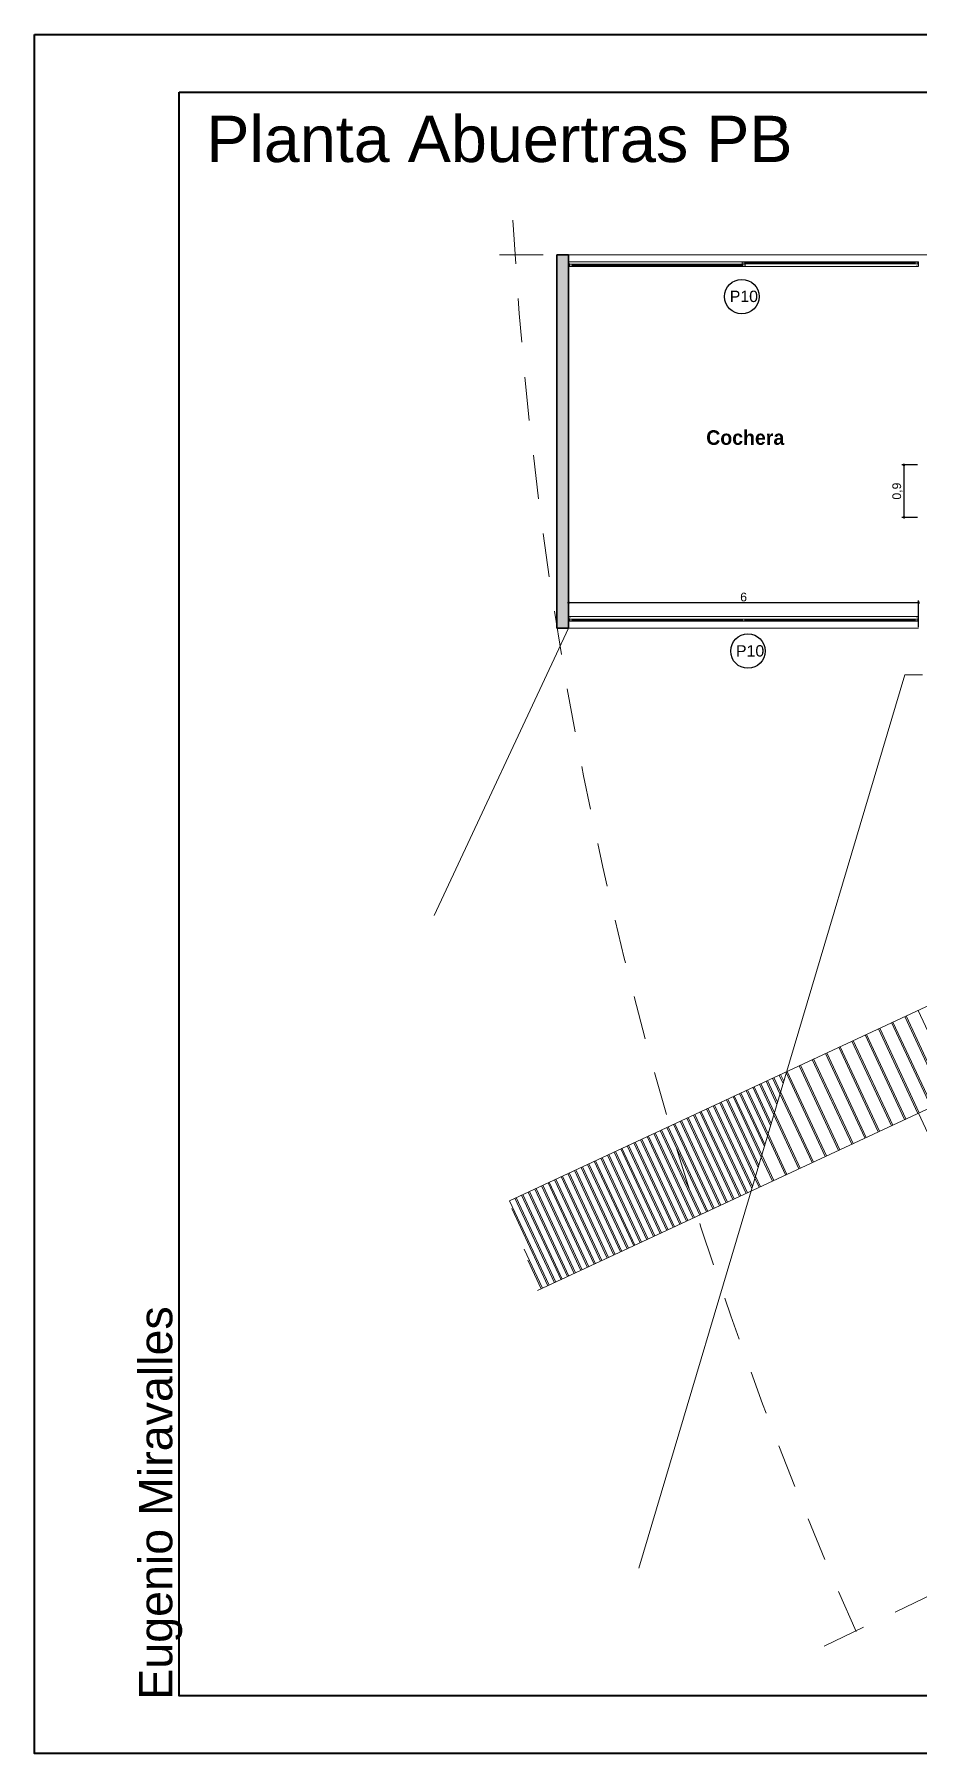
# Model space of a CAD drawing. Header units: millimetres. Extents: x 110427 to 125914, y 76277 to 76441.
# Drawn here: x 113978.68 to 113993.84, y 76318.91 to 76348.39 of the extents above; entities that cross this region are included whole.
import ezdxf

# ---------------------------------------------------------------- set-up
doc = ezdxf.new("R2010")
doc.units = ezdxf.units.MM
doc.linetypes.add('JIS_02_0.7', pattern=[1.35, 0.75, -0.6])
for name, color, linetype, lineweight in [('0.15', 6, 'Continuous', 15), ('02_CIVIL_EXIST', 250, 'Continuous', 30), ('04_CIVIL A CONSTRUIR', 250, 'Continuous', 35), ('07_CIVIL VISTAS MEDIA', 143, 'Continuous', 9), ('08_CIVIL VISTAS FINO', 251, 'Continuous', 5), ('09_CIVIL PROYECCIONES', 230, 'JIS_02_0.7', 5), ('12_HATCH', 8, 'Continuous', 9), ('12_TEXTOS', 4, 'Continuous', 40), ('M-PARCELA-', 3, 'Continuous', 15)]:
    doc.layers.add(name, color=color, linetype=linetype, lineweight=lineweight)
doc.layers.add('01_SANIT CAÑERIA SECUNDARIA', color=30, linetype='Continuous')
doc.layers.add('14_TEXTOS', color=4, linetype='Continuous')
doc.styles.add('JDS1', font='GOTHICB.TTF')
doc.styles.get("Standard").update_dxf_attribs({"font": 'arial.ttf'})
doc.styles.add('Swis721 BT', font='swiss.ttf')
doc.dimstyles.new('ISO-23', dxfattribs={"dimscale": 0.03, "dimtxt": 5, "dimasz": 2.5, "dimexe": 1.25, "dimexo": 0.625, "dimtad": 1, "dimtxsty": 'Swis721 BT', "dimblk": 'DOTSMALL', "dimcen": 2.5, "dimclrt": 150, "dimadec": 0, "dimazin": 0, "dimtfac": 1, "dimtmove": 0, "dimatfit": 3, "dimfxl": 0, "dimarcsym": 0})

# ---------------------------------------------------------------- blocks, each defined once
blk = doc.blocks.new('_DotSmall')
at = {"color": 0, "linetype": 'ByBlock', "const_width": 0.5}
blk.add_lwpolyline([(-0.0625, 0, 1), (0.0625, 0, 1)], format="xyb", close=True, dxfattribs=at)
blk = doc.blocks.new('*D119')
at = {"layer": '09_CIVIL PROYECCIONES', "color": 0, "linetype": 'ByBlock', "lineweight": -2, "ltscale": 2}
for p, q in [((113993.823, 76341.011), (113993.552, 76341.011)), ((113993.59, 76341.011), (113993.59, 76340.111)), ((113993.823, 76340.111), (113993.552, 76340.111))]:
    blk.add_line(p, q, dxfattribs=at)
at = {"layer": 'Defpoints', "color": 0, "linetype": 'ByBlock', "ltscale": 2}
for p in [(113993.841, 76341.011), (113993.59, 76340.111), (113993.841, 76340.111)]:
    blk.add_point(p, dxfattribs=at)
at = {"layer": '09_CIVIL PROYECCIONES', "color": 0, "linetype": 'ByBlock', "lineweight": -2, "ltscale": 2, "xscale": 0.075, "yscale": 0.075, "zscale": 0.075}
for p, rotation in [((113993.59, 76341.011), 90), ((113993.59, 76340.111), 270)]:
    blk.add_blockref('_DotSmall', p, dxfattribs=dict(at, rotation=rotation))
at = {"layer": '09_CIVIL PROYECCIONES', "color": 150, "linetype": 'ByBlock', "ltscale": 2, "insert": (113993.48, 76340.561), "char_height": 0.15, "attachment_point": 5, "rotation": 90, "style": 'Swis721 BT'}
blk.add_mtext('0,9', dxfattribs=at)
blk = doc.blocks.new('*D147')
at = {"layer": 'Defpoints', "color": 0}
for p in [(113993.841, 76338.648), (113987.841, 76338.211), (113993.841, 76338.211)]:
    blk.add_point(p, dxfattribs=at)
at = {"layer": 'M-PARCELA-', "color": 0, "lineweight": -2}
for p, q in [((113987.841, 76338.229), (113987.841, 76338.686)), ((113987.841, 76338.648), (113993.841, 76338.648)), ((113993.841, 76338.229), (113993.841, 76338.686))]:
    blk.add_line(p, q, dxfattribs=at)
at = {"layer": 'M-PARCELA-', "color": 0, "lineweight": -2, "xscale": 0.075, "yscale": 0.075, "zscale": 0.075, "rotation": 180}
blk.add_blockref('_DotSmall', (113987.841, 76338.648), dxfattribs=at)
at = {"layer": 'M-PARCELA-', "color": 0, "lineweight": -2, "xscale": 0.075, "yscale": 0.075, "zscale": 0.075}
blk.add_blockref('_DotSmall', (113993.841, 76338.648), dxfattribs=at)
at = {"layer": 'M-PARCELA-', "color": 150, "insert": (113990.841, 76338.744), "char_height": 0.15, "attachment_point": 5, "style": 'Swis721 BT'}
blk.add_mtext('6', dxfattribs=at)

msp = doc.modelspace()

# ---------------------------------------------------------------- hatches: boundary and pattern name
at = {"layer": '12_HATCH'}
h = msp.add_hatch(color=1, dxfattribs=at)
h.dxf.hatch_style = 1
h.paths.add_polyline_path([(113987.841, 76344.611), (113987.641, 76344.611), (113987.641, 76338.211), (113987.841, 76338.211)])

# ---------------------------------------------------------------- linework, layer by layer
at = {"layer": '0.15'}
for p, q in [((113993.603, 76337.411), (113989.045, 76322.089)), ((113996.097, 76332.713), (113986.826, 76328.389)), ((113993.605, 76331.551), (113994.281, 76330.101)), ((113993.628, 76331.561), (113994.304, 76330.111)), ((113993.832, 76331.656), (113994.508, 76330.206)), ((113996.774, 76331.263), (113987.308, 76326.849)), ((113992.925, 76331.234), (113993.602, 76329.784)), ((113992.948, 76331.244), (113993.624, 76329.794)), ((113993.152, 76331.339), (113993.828, 76329.889)), ((113993.175, 76331.35), (113993.851, 76329.9)), ((113993.379, 76331.445), (113994.055, 76329.995)), ((113993.401, 76331.456), (113994.077, 76330.005)), ((113992.472, 76331.022), (113993.148, 76329.572)), ((113992.495, 76331.033), (113993.171, 76329.583)), ((113992.699, 76331.128), (113993.375, 76329.678)), ((113992.721, 76331.139), (113993.398, 76329.688)), ((113991.792, 76330.705), (113992.469, 76329.255)), ((113991.815, 76330.716), (113992.491, 76329.266)), ((113992.019, 76330.811), (113992.695, 76329.361)), ((113992.042, 76330.822), (113992.718, 76329.372)), ((113992.246, 76330.917), (113992.922, 76329.467)), ((113992.268, 76330.927), (113992.944, 76329.477)), ((113991.022, 76330.346), (113991.315, 76329.718)), ((113991.113, 76330.388), (113991.358, 76329.863)), ((113991.135, 76330.399), (113991.369, 76329.899)), ((113991.226, 76330.441), (113991.412, 76330.043)), ((113991.249, 76330.452), (113991.422, 76330.079)), ((113991.339, 76330.494), (113991.465, 76330.224)), ((113991.362, 76330.505), (113991.476, 76330.26)), ((113991.453, 76330.547), (113991.519, 76330.404)), ((113991.475, 76330.557), (113991.53, 76330.441)), ((113991.566, 76330.6), (113992.242, 76329.15)), ((113991.589, 76330.61), (113992.265, 76329.16)), ((113990.433, 76330.071), (113991.036, 76328.779)), ((113990.456, 76330.082), (113991.046, 76328.815)), ((113990.546, 76330.124), (113991.089, 76328.96)), ((113990.569, 76330.135), (113991.1, 76328.996)), ((113990.66, 76330.177), (113991.143, 76329.14)), ((113990.682, 76330.188), (113991.154, 76329.177)), ((113990.773, 76330.23), (113991.197, 76329.321)), ((113990.796, 76330.241), (113991.207, 76329.357)), ((113990.886, 76330.283), (113991.25, 76329.502)), ((113990.909, 76330.293), (113991.261, 76329.538)), ((113990.999, 76330.336), (113991.304, 76329.682)), ((113991.465, 76330.224), (113992.016, 76329.044)), ((113991.476, 76330.26), (113992.038, 76329.055)), ((113989.753, 76329.754), (113990.429, 76328.304)), ((113989.776, 76329.765), (113990.452, 76328.315)), ((113989.867, 76329.807), (113990.543, 76328.357)), ((113989.889, 76329.818), (113990.565, 76328.368)), ((113989.98, 76329.86), (113990.656, 76328.41)), ((113990.003, 76329.871), (113990.679, 76328.421)), ((113990.093, 76329.913), (113990.769, 76328.463)), ((113990.116, 76329.924), (113990.792, 76328.473)), ((113990.206, 76329.966), (113990.883, 76328.516)), ((113990.229, 76329.976), (113990.905, 76328.526)), ((113990.32, 76330.019), (113990.982, 76328.599)), ((113990.342, 76330.029), (113990.993, 76328.635)), ((113991.358, 76329.863), (113991.789, 76328.938)), ((113991.369, 76329.899), (113991.812, 76328.949)), ((113993.837, 76329.893), (113996.458, 76324.273)), ((113989.187, 76329.49), (113989.863, 76328.04)), ((113989.21, 76329.501), (113989.886, 76328.051)), ((113989.3, 76329.543), (113989.976, 76328.093)), ((113989.323, 76329.554), (113989.999, 76328.104)), ((113989.413, 76329.596), (113990.09, 76328.146)), ((113989.436, 76329.607), (113990.112, 76328.156)), ((113989.527, 76329.649), (113990.203, 76328.199)), ((113989.549, 76329.659), (113990.226, 76328.209)), ((113989.64, 76329.702), (113990.316, 76328.252)), ((113989.663, 76329.712), (113990.339, 76328.262)), ((113991.25, 76329.502), (113991.562, 76328.833)), ((113991.261, 76329.538), (113991.585, 76328.843)), ((113988.507, 76329.173), (113989.183, 76327.723)), ((113988.53, 76329.184), (113989.206, 76327.734)), ((113988.62, 76329.226), (113989.297, 76327.776)), ((113988.643, 76329.237), (113989.319, 76327.787)), ((113988.734, 76329.279), (113989.41, 76327.829)), ((113988.756, 76329.29), (113989.433, 76327.84)), ((113988.847, 76329.332), (113989.523, 76327.882)), ((113988.87, 76329.342), (113989.546, 76327.892)), ((113988.96, 76329.385), (113989.636, 76327.935)), ((113988.983, 76329.395), (113989.659, 76327.945)), ((113989.074, 76329.438), (113989.75, 76327.987)), ((113989.096, 76329.448), (113989.772, 76327.998)), ((113991.154, 76329.177), (113991.358, 76328.738)), ((113987.941, 76328.909), (113988.617, 76327.459)), ((113987.963, 76328.92), (113988.64, 76327.47)), ((113988.054, 76328.962), (113988.73, 76327.512)), ((113988.077, 76328.973), (113988.753, 76327.523)), ((113988.167, 76329.015), (113988.843, 76327.565)), ((113988.19, 76329.025), (113988.866, 76327.575)), ((113988.281, 76329.068), (113988.957, 76327.618)), ((113988.303, 76329.078), (113988.979, 76327.628)), ((113988.394, 76329.121), (113989.07, 76327.67)), ((113988.416, 76329.131), (113989.093, 76327.681)), ((113991.143, 76329.14), (113991.336, 76328.727)), ((113987.261, 76328.592), (113987.937, 76327.142)), ((113987.284, 76328.603), (113987.96, 76327.153)), ((113987.374, 76328.645), (113988.05, 76327.195)), ((113987.397, 76328.656), (113988.073, 76327.206)), ((113987.488, 76328.698), (113988.164, 76327.248)), ((113987.51, 76328.709), (113988.186, 76327.258)), ((113987.601, 76328.751), (113988.277, 76327.301)), ((113987.623, 76328.761), (113988.3, 76327.311)), ((113987.714, 76328.804), (113988.39, 76327.354)), ((113987.737, 76328.814), (113988.413, 76327.364)), ((113987.827, 76328.856), (113988.504, 76327.406)), ((113987.85, 76328.867), (113988.526, 76327.417)), ((113991.036, 76328.779), (113991.109, 76328.621)), ((113991.046, 76328.815), (113991.132, 76328.632)), ((113986.83, 76328.392), (113987.507, 76326.941)), ((113986.921, 76328.434), (113987.597, 76326.984)), ((113986.944, 76328.444), (113987.62, 76326.994)), ((113987.034, 76328.487), (113987.711, 76327.037)), ((113987.057, 76328.497), (113987.733, 76327.047)), ((113987.148, 76328.539), (113987.824, 76327.089)), ((113987.17, 76328.55), (113987.847, 76327.1)), ((113986.866, 76328.257), (113987.484, 76326.931)), ((113987.081, 76327.558), (113987.393, 76326.889)), ((113987.139, 76327.374), (113987.371, 76326.878))]:
    msp.add_line(p, q, dxfattribs=at)
at = {"layer": '01_SANIT CAÑERIA SECUNDARIA'}
for centre in [(113990.81, 76343.897), (113990.916, 76337.818)]:
    msp.add_circle(centre, 0.296, dxfattribs=at)
at = {"layer": '02_CIVIL_EXIST', "lineweight": 40}
for points in [[(113978.682, 76348.394), (114020.378, 76348.394), (114020.378, 76318.909), (113978.682, 76318.909)], [(113981.164, 76347.401), (114019.385, 76347.401), (114019.385, 76319.902), (113981.164, 76319.902)]]:
    msp.add_lwpolyline(points, close=True, dxfattribs=at)
at = {"layer": '04_CIVIL A CONSTRUIR'}
for p, q in [((113987.641, 76344.611), (113987.641, 76338.211)), ((113987.641, 76344.611), (113987.841, 76344.611)), ((113987.841, 76344.611), (113987.841, 76338.211)), ((113987.641, 76338.211), (113987.841, 76338.211))]:
    msp.add_line(p, q, dxfattribs=at)
at = {"layer": '07_CIVIL VISTAS MEDIA'}
for p, q in [((113987.881, 76344.495), (113987.841, 76344.495)), ((113993.801, 76344.495), (113987.842, 76344.495)), ((113987.881, 76344.495), (113987.881, 76344.492)), ((113993.801, 76344.495), (113993.841, 76344.495)), ((113993.801, 76344.495), (113993.801, 76344.492)), ((113993.841, 76344.415), (113987.841, 76344.415)), ((113987.881, 76344.415), (113987.841, 76344.415)), ((113987.844, 76344.491), (113987.844, 76344.458)), ((113987.844, 76344.453), (113987.844, 76344.419)), ((113987.881, 76344.492), (113987.845, 76344.492)), ((113987.861, 76344.457), (113987.845, 76344.457)), ((113987.861, 76344.454), (113987.845, 76344.454)), ((113987.881, 76344.418), (113987.845, 76344.418)), ((113987.854, 76344.446), (113987.854, 76344.426)), ((113987.9, 76344.451), (113987.859, 76344.451)), ((113987.859, 76344.421), (113987.9, 76344.421)), ((113987.861, 76344.454), (113987.861, 76344.457)), ((113987.881, 76344.415), (113987.881, 76344.418)), ((113987.9, 76344.451), (113990.821, 76344.451)), ((113987.903, 76344.441), (113987.9, 76344.441)), ((113987.9, 76344.431), (113987.9, 76344.441)), ((113990.82, 76344.44), (113987.9, 76344.44)), ((113987.9, 76344.432), (113987.9, 76344.44)), ((113990.82, 76344.432), (113987.9, 76344.432)), ((113987.9, 76344.431), (113987.903, 76344.431)), ((113987.901, 76344.421), (113990.821, 76344.421)), ((113987.904, 76344.446), (113987.904, 76344.442)), ((113987.904, 76344.426), (113987.904, 76344.43)), ((113990.816, 76344.465), (113990.816, 76344.485)), ((113990.816, 76344.446), (113990.816, 76344.442)), ((113990.816, 76344.426), (113990.816, 76344.431)), ((113990.817, 76344.441), (113990.821, 76344.441)), ((113990.821, 76344.432), (113990.817, 76344.432)), ((113990.82, 76344.432), (113990.82, 76344.44)), ((113990.821, 76344.49), (113990.862, 76344.49)), ((113990.862, 76344.46), (113990.821, 76344.46)), ((113990.821, 76344.451), (113990.862, 76344.451)), ((113990.821, 76344.432), (113990.821, 76344.441)), ((113990.862, 76344.421), (113990.821, 76344.421)), ((113993.783, 76344.489), (113990.862, 76344.49)), ((113990.862, 76344.48), (113990.865, 76344.48)), ((113990.862, 76344.48), (113990.862, 76344.47)), ((113990.862, 76344.479), (113993.782, 76344.478)), ((113990.862, 76344.479), (113990.862, 76344.471)), ((113990.862, 76344.471), (113993.782, 76344.47)), ((113990.865, 76344.47), (113990.862, 76344.47)), ((113993.783, 76344.459), (113990.862, 76344.46)), ((113990.866, 76344.485), (113990.866, 76344.481)), ((113990.866, 76344.465), (113990.866, 76344.469)), ((113990.866, 76344.446), (113990.866, 76344.426)), ((113993.778, 76344.484), (113993.778, 76344.48)), ((113993.778, 76344.464), (113993.778, 76344.469)), ((113993.783, 76344.479), (113993.779, 76344.479)), ((113993.779, 76344.47), (113993.783, 76344.47)), ((113993.782, 76344.478), (113993.782, 76344.47)), ((113993.824, 76344.489), (113993.783, 76344.489)), ((113993.783, 76344.479), (113993.783, 76344.47)), ((113993.783, 76344.459), (113993.824, 76344.459)), ((113993.801, 76344.492), (113993.837, 76344.492)), ((113993.801, 76344.418), (113993.837, 76344.418)), ((113993.801, 76344.415), (113993.801, 76344.418)), ((113993.821, 76344.457), (113993.837, 76344.457)), ((113993.821, 76344.457), (113993.821, 76344.454)), ((113993.821, 76344.454), (113993.837, 76344.454)), ((113993.828, 76344.464), (113993.828, 76344.484)), ((113993.838, 76344.458), (113993.838, 76344.491)), ((113993.838, 76344.419), (113993.838, 76344.453)), ((113993.841, 76338.411), (113987.841, 76338.411)), ((113987.881, 76338.41), (113987.841, 76338.41)), ((113987.881, 76338.33), (113987.841, 76338.33)), ((113993.801, 76338.33), (113987.842, 76338.33)), ((113987.844, 76338.373), (113987.844, 76338.406)), ((113987.844, 76338.334), (113987.844, 76338.368)), ((113987.881, 76338.407), (113987.845, 76338.407)), ((113987.861, 76338.372), (113987.845, 76338.372)), ((113987.861, 76338.369), (113987.845, 76338.369)), ((113987.881, 76338.333), (113987.845, 76338.333)), ((113987.854, 76338.341), (113987.854, 76338.361)), ((113987.859, 76338.366), (113987.899, 76338.366)), ((113987.9, 76338.336), (113987.859, 76338.336)), ((113987.861, 76338.372), (113987.861, 76338.369)), ((113987.881, 76338.41), (113987.881, 76338.407)), ((113987.881, 76338.33), (113987.881, 76338.333)), ((113987.9, 76338.356), (113987.903, 76338.356)), ((113987.9, 76338.356), (113987.9, 76338.346)), ((113990.82, 76338.355), (113987.9, 76338.355)), ((113987.9, 76338.355), (113987.9, 76338.347)), ((113990.82, 76338.347), (113987.9, 76338.347)), ((113987.903, 76338.346), (113987.9, 76338.346)), ((113987.9, 76338.336), (113990.821, 76338.336)), ((113987.901, 76338.366), (113990.821, 76338.366)), ((113987.904, 76338.361), (113987.904, 76338.357)), ((113987.904, 76338.341), (113987.904, 76338.345)), ((113990.816, 76338.361), (113990.816, 76338.341)), ((113990.816, 76338.361), (113990.816, 76338.357)), ((113990.816, 76338.341), (113990.816, 76338.345)), ((113990.821, 76338.356), (113990.817, 76338.356)), ((113990.817, 76338.346), (113990.821, 76338.346)), ((113990.82, 76338.355), (113990.82, 76338.347)), ((113990.862, 76338.366), (113990.821, 76338.366)), ((113990.862, 76338.366), (113990.821, 76338.366)), ((113990.821, 76338.356), (113990.821, 76338.346)), ((113990.821, 76338.336), (113990.862, 76338.336)), ((113990.821, 76338.336), (113990.862, 76338.336)), ((113993.783, 76338.366), (113990.862, 76338.366)), ((113990.865, 76338.356), (113990.862, 76338.356)), ((113990.862, 76338.346), (113990.862, 76338.356)), ((113990.862, 76338.355), (113993.782, 76338.355)), ((113990.862, 76338.347), (113990.862, 76338.355)), ((113990.862, 76338.347), (113993.782, 76338.347)), ((113990.862, 76338.346), (113990.865, 76338.346)), ((113993.783, 76338.336), (113990.862, 76338.336)), ((113990.866, 76338.361), (113990.866, 76338.357)), ((113990.866, 76338.341), (113990.866, 76338.361)), ((113990.866, 76338.341), (113990.866, 76338.345)), ((113993.778, 76338.361), (113993.778, 76338.357)), ((113993.778, 76338.341), (113993.778, 76338.345)), ((113993.779, 76338.356), (113993.783, 76338.356)), ((113993.783, 76338.346), (113993.779, 76338.346)), ((113993.782, 76338.347), (113993.782, 76338.355)), ((113993.783, 76338.366), (113993.824, 76338.366)), ((113993.783, 76338.346), (113993.783, 76338.356)), ((113993.824, 76338.336), (113993.783, 76338.336)), ((113993.801, 76338.41), (113993.801, 76338.407)), ((113993.801, 76338.407), (113993.837, 76338.407)), ((113993.801, 76338.333), (113993.837, 76338.333)), ((113993.801, 76338.33), (113993.801, 76338.333)), ((113993.801, 76338.33), (113993.841, 76338.33)), ((113993.821, 76338.372), (113993.837, 76338.372)), ((113993.821, 76338.369), (113993.821, 76338.372)), ((113993.821, 76338.369), (113993.837, 76338.369)), ((113993.828, 76338.361), (113993.828, 76338.341)), ((113993.838, 76338.406), (113993.838, 76338.373)), ((113993.838, 76338.368), (113993.838, 76338.334))]:
    msp.add_line(p, q, dxfattribs=at)
for centre, radius, start, end in [((113987.845, 76344.491), 0.001, 89.986, 179.986), ((113987.845, 76344.458), 0.001, 179.986, 269.986), ((113987.845, 76344.453), 0.001, 89.986, 179.986), ((113987.845, 76344.419), 0.001, 179.986, 269.986), ((113987.859, 76344.446), 0.00488, 89.986, 179.986), ((113987.859, 76344.426), 0.00488, 179.986, 269.986), ((113987.9, 76344.446), 0.00488, 359.986, 89.986), ((113987.9, 76344.426), 0.0049, 269.986, 359.986), ((113987.903, 76344.442), 0.001, 269.986, 359.986), ((113990.821, 76344.485), 0.00488, 89.986, 179.986), ((113990.821, 76344.465), 0.00488, 179.986, 269.986), ((113990.821, 76344.446), 0.00488, 89.986, 179.986), ((113990.817, 76344.442), 0.001, 179.986, 269.986), ((113990.821, 76344.426), 0.0049, 179.986, 269.986), ((113990.862, 76344.485), 0.0049, 359.986, 89.986), ((113990.862, 76344.465), 0.00488, 269.986, 359.986), ((113990.862, 76344.446), 0.00488, 359.986, 89.986), ((113990.862, 76344.426), 0.00488, 269.986, 359.986), ((113990.865, 76344.469), 0.001, 359.986, 89.986), ((113993.783, 76344.484), 0.0049, 89.986, 179.986), ((113993.779, 76344.469), 0.001, 89.986, 179.986), ((113993.783, 76344.464), 0.00488, 179.986, 269.986), ((113993.824, 76344.484), 0.00488, 359.986, 89.986), ((113993.824, 76344.464), 0.00488, 269.986, 359.986), ((113993.837, 76344.491), 0.001, 359.986, 89.986), ((113993.837, 76344.458), 0.001, 269.986, 359.986), ((113993.837, 76344.453), 0.001, 359.986, 89.986), ((113993.837, 76344.419), 0.001, 269.986, 359.986), ((113987.845, 76338.406), 0.001, 90.014, 180.014), ((113987.845, 76338.373), 0.001, 180.014, 270.014), ((113987.845, 76338.368), 0.001, 90.014, 180.014), ((113987.845, 76338.334), 0.001, 180.014, 270.014), ((113987.859, 76338.361), 0.00488, 90.014, 180.014), ((113987.859, 76338.341), 0.00488, 180.014, 270.014), ((113987.899, 76338.361), 0.0049, 0.014, 90.014), ((113987.9, 76338.341), 0.00488, 270.014, 0.014), ((113987.903, 76338.345), 0.001, 0.014, 90.014), ((113990.821, 76338.361), 0.00488, 90.014, 180.014), ((113990.821, 76338.361), 0.0049, 90.014, 180.014), ((113990.817, 76338.345), 0.001, 90.014, 180.014), ((113990.821, 76338.341), 0.00488, 180.014, 270.014), ((113990.821, 76338.341), 0.00488, 180.014, 270.014), ((113990.862, 76338.361), 0.00488, 0.014, 90.014), ((113990.862, 76338.361), 0.00488, 0.014, 90.014), ((113990.862, 76338.341), 0.0049, 270.014, 0.014), ((113990.862, 76338.341), 0.00488, 270.014, 0.014), ((113990.865, 76338.357), 0.001, 270.014, 0.014), ((113993.783, 76338.361), 0.00488, 90.014, 180.014), ((113993.779, 76338.357), 0.001, 180.014, 270.014), ((113993.783, 76338.341), 0.0049, 180.014, 270.014), ((113993.824, 76338.361), 0.00488, 0.014, 90.014), ((113993.824, 76338.341), 0.00488, 270.014, 0.014), ((113993.837, 76338.406), 0.001, 0.014, 90.014), ((113993.837, 76338.373), 0.001, 270.014, 0.014), ((113993.837, 76338.368), 0.001, 0.014, 90.014), ((113993.837, 76338.334), 0.001, 270.014, 0.014)]:
    msp.add_arc(centre, radius, start, end, dxfattribs=at)
at = {"layer": '07_CIVIL VISTAS MEDIA', "extrusion": (5.97168e-08, 2.7064e-08, 1)}
msp.add_arc((113987.903, 76344.43, 0.009), 0.001, 359.986, 89.986, dxfattribs=at)
at = {"layer": '07_CIVIL VISTAS MEDIA', "extrusion": (-5.97036e-08, 2.70932e-08, 1)}
msp.add_arc((113990.817, 76344.431, -0.005), 0.001, 89.986, 179.986, dxfattribs=at)
at = {"layer": '07_CIVIL VISTAS MEDIA', "extrusion": (5.97036e-08, -2.70932e-08, 1)}
msp.add_arc((113990.865, 76344.481, 0.005), 0.001, 269.986, 359.986, dxfattribs=at)
at = {"layer": '07_CIVIL VISTAS MEDIA', "extrusion": (-5.97168e-08, -2.7064e-08, 1)}
msp.add_arc((113993.779, 76344.48, -0.009), 0.001, 179.986, 269.986, dxfattribs=at)
at = {"layer": '07_CIVIL VISTAS MEDIA', "extrusion": (5.97168e-08, -2.7064e-08, 1)}
msp.add_arc((113987.903, 76338.357, 0.005), 0.001, 270.014, 0.014, dxfattribs=at)
at = {"layer": '07_CIVIL VISTAS MEDIA', "extrusion": (-5.97036e-08, -2.70932e-08, 1)}
msp.add_arc((113990.817, 76338.357, -0.009), 0.001, 180.014, 270.014, dxfattribs=at)
at = {"layer": '07_CIVIL VISTAS MEDIA', "extrusion": (5.97036e-08, 2.70932e-08, 1)}
msp.add_arc((113990.865, 76338.345, 0.009), 0.001, 0.014, 90.014, dxfattribs=at)
at = {"layer": '07_CIVIL VISTAS MEDIA', "extrusion": (-5.97168e-08, 2.7064e-08, 1)}
msp.add_arc((113993.779, 76338.345, -0.005), 0.001, 90.014, 180.014, dxfattribs=at)
at = {"layer": '08_CIVIL VISTAS FINO'}
for p, q in [((113993.841, 76344.611), (113987.841, 76344.611)), ((113987.841, 76338.211), (113985.538, 76333.285)), ((113993.841, 76338.211), (113987.841, 76338.211)), ((113993.603, 76337.411), (113993.907, 76337.411))]:
    msp.add_line(p, q, dxfattribs=at)
at = {"layer": '09_CIVIL PROYECCIONES'}
for p, q in [((114011.706, 76344.611), (113986.318, 76344.611)), ((113992.223, 76320.752), (114015.483, 76331.941))]:
    msp.add_line(p, q, dxfattribs=at)
msp.add_arc((114055.815, 76349.152), 69.046, 183.27359, 204.54921, dxfattribs=at)

# ---------------------------------------------------------------- texts
at = {"layer": '01_SANIT CAÑERIA SECUNDARIA', "char_height": 0.1951, "attachment_point": 1}
for insert in [(113990.603, 76343.999), (113990.71, 76337.919)]:
    msp.add_mtext_dynamic_manual_height_columns('P10', width=0.6486, gutter_width=12.5, heights=[0], dxfattribs=dict(at, insert=insert))
at = {"layer": '12_TEXTOS', "color": 18, "insert": (113981.629, 76346.999), "char_height": 0.79422, "attachment_point": 1, "style": 'Swis721 BT'}
msp.add_mtext_dynamic_manual_height_columns('Planta Abuertras PB', width=15.86083, gutter_width=10, heights=[0], dxfattribs=at)
at = {"layer": '12_TEXTOS', "color": 18, "insert": (113980.474, 76319.832), "char_height": 0.57184, "attachment_point": 1, "rotation": 90, "style": 'Swis721 BT'}
msp.add_mtext_dynamic_manual_height_columns('Eugenio Miravalles', width=10.15474, gutter_width=10, heights=[0], dxfattribs=at)
at = {"layer": '14_TEXTOS', "insert": (113990.869, 76341.478), "char_height": 0.25, "width": 1.37808, "attachment_point": 5, "style": 'JDS1'}
msp.add_mtext('Cochera', dxfattribs=at)

# ---------------------------------------------------------------- dimensions: what is measured, and where the dimension line sits
at = {"layer": '09_CIVIL PROYECCIONES', "color": 80, "linetype": 'ByBlock', "ltscale": 2}
dim = msp.add_aligned_dim(p1=(113993.841, 76341.011), p2=(113993.841, 76340.111), distance=-0.252, dimstyle='ISO-23', override={"dimfxl": 100, "dimarcsym": 2}, dxfattribs=at)
dim.commit()
dim.dimension.update_dxf_attribs({"geometry": '*D119', "text_midpoint": (113993.48, 76340.561)})
at = {"layer": 'M-PARCELA-'}
dim = msp.add_linear_dim(base=(113993.841, 76338.648), p1=(113987.841, 76338.211), p2=(113993.841, 76338.211), dimstyle='ISO-23', dxfattribs=at)
dim.commit()
dim.dimension.update_dxf_attribs({"geometry": '*D147', "text_midpoint": (113990.841, 76338.744)})

doc.saveas('drawing.dxf')
